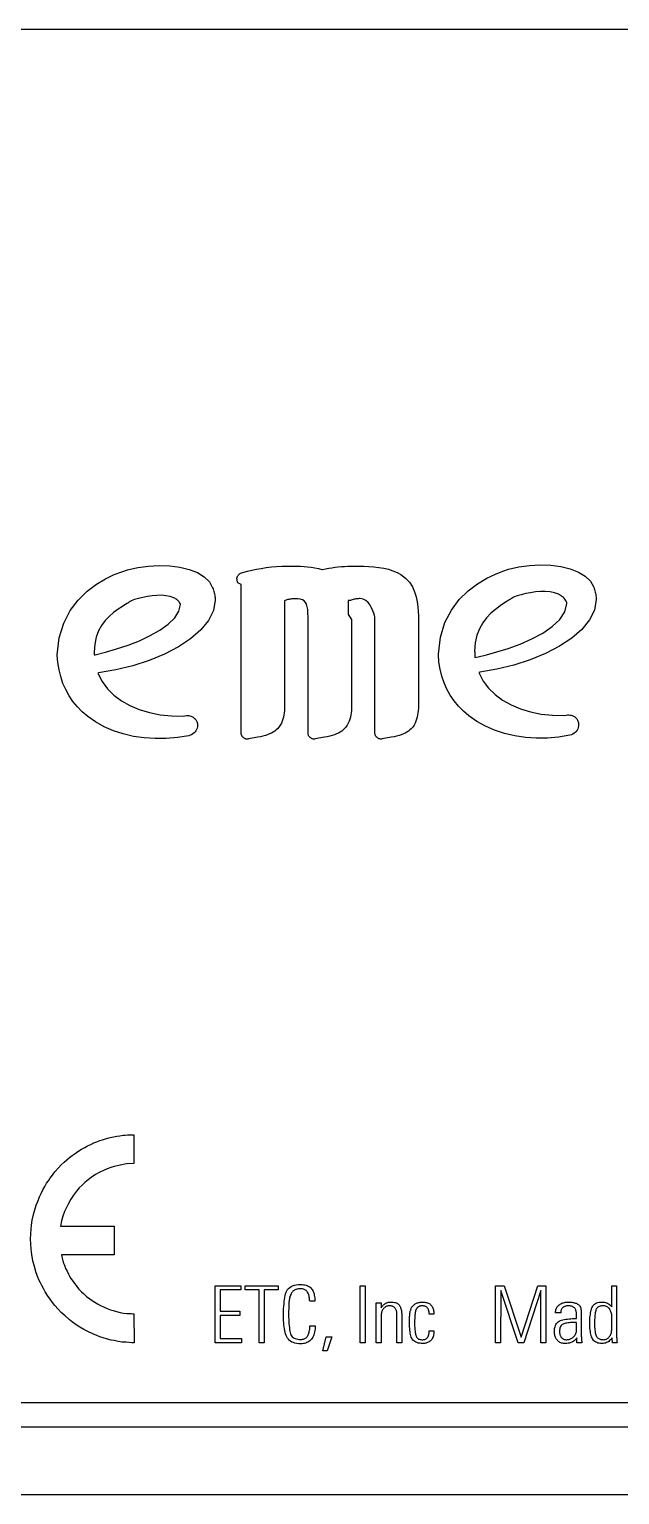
# Model space of a CAD drawing. Header units: inches. Extents: x 0.6 to 61.5, y 0.9 to 41.7.
# Drawn here: x 4.534 to 5.364, y 35.077 to 37.138 of the extents above; entities that cross this region are included whole.
import ezdxf

# ---------------------------------------------------------------- set-up
doc = ezdxf.new("R2010")
doc.units = ezdxf.units.IN
doc.header["$MEASUREMENT"] = 0
doc.layers.add('ARTWORK', color=2, linetype='Continuous')
doc.layers.add('OBJECT', color=7, linetype='Continuous')

msp = doc.modelspace()

# ---------------------------------------------------------------- linework, layer by layer
at = {"layer": 'ARTWORK'}
for points in [[(3.0834, 37.1385), (7.2134, 37.1385), (7.2134, 35.2065), (3.0834, 35.2065), (3.0834, 37.1385)], [(4.6311, 36.2332), (4.6298, 36.2331), (4.6303, 36.2318), (4.6303, 36.2318), (4.636, 36.221), (4.6435, 36.2111), (4.6526, 36.2021), (4.6632, 36.1942), (4.6751, 36.1875), (4.6882, 36.1819), (4.7024, 36.1775), (4.7176, 36.1745), (4.7336, 36.1728), (4.7504, 36.1725), (4.7504, 36.1725), (4.7525, 36.173), (4.7545, 36.1732), (4.7563, 36.1733), (4.7579, 36.1732), (4.7595, 36.1729), (4.7608, 36.1725), (4.762, 36.1721), (4.763, 36.1716), (4.7639, 36.1711), (4.7646, 36.1706), (4.7646, 36.1706), (4.7656, 36.1698), (4.7666, 36.1689), (4.7674, 36.1679), (4.7681, 36.1669), (4.7687, 36.1658), (4.7692, 36.1647), (4.7696, 36.1635), (4.7699, 36.1622), (4.7701, 36.1609), (4.7701, 36.1596), (4.7701, 36.1596), (4.77, 36.1576), (4.7695, 36.1555), (4.7688, 36.1536), (4.7679, 36.1519), (4.7667, 36.1502), (4.7653, 36.1488), (4.7636, 36.1475), (4.7618, 36.1464), (4.7599, 36.1455), (4.7578, 36.1449), (4.7578, 36.1449), (4.742, 36.1423), (4.7262, 36.1409), (4.7106, 36.1408), (4.6952, 36.1418), (4.6803, 36.144), (4.6658, 36.1474), (4.652, 36.152), (4.639, 36.1576), (4.6269, 36.1643), (4.6158, 36.172), (4.6158, 36.172), (4.6081, 36.1786), (4.6012, 36.1857), (4.595, 36.1932), (4.5895, 36.2012), (4.5848, 36.2097), (4.5809, 36.2186), (4.5777, 36.228), (4.5754, 36.2377), (4.5738, 36.2478), (4.573, 36.2583), (4.573, 36.2588), (4.573, 36.2588), (4.5758, 36.2827), (4.5821, 36.3033), (4.5912, 36.3209), (4.6023, 36.3357), (4.6148, 36.348), (4.628, 36.3579), (4.6409, 36.3656), (4.653, 36.3715), (4.6635, 36.3756), (4.6717, 36.3782), (4.6717, 36.3782), (4.686, 36.3815), (4.701, 36.3836), (4.7161, 36.3844), (4.731, 36.3838), (4.7452, 36.3819), (4.7583, 36.3788), (4.7699, 36.3743), (4.7795, 36.3685), (4.7868, 36.3614), (4.7912, 36.353), (4.7912, 36.353), (4.7919, 36.3513), (4.7925, 36.3496), (4.7931, 36.3478), (4.7936, 36.3461), (4.794, 36.3444), (4.7943, 36.3426), (4.7945, 36.3409), (4.7947, 36.3391), (4.7948, 36.3373), (4.7949, 36.3356), (4.7949, 36.3356), (4.7925, 36.3209), (4.7856, 36.3069), (4.7747, 36.2937), (4.7604, 36.2813), (4.7432, 36.27), (4.7235, 36.2598), (4.702, 36.2509), (4.679, 36.2434), (4.6552, 36.2375), (4.6311, 36.2332)], [(5.0806, 36.184), (5.0806, 36.1834), (5.0806, 36.1834), (5.0804, 36.1804), (5.08, 36.1773), (5.0796, 36.1742), (5.079, 36.1712), (5.0782, 36.1682), (5.0772, 36.1653), (5.076, 36.1625), (5.0745, 36.1597), (5.0727, 36.1571), (5.0705, 36.1546), (5.0705, 36.1546), (5.0688, 36.153), (5.0668, 36.1514), (5.0646, 36.15), (5.0622, 36.1487), (5.0595, 36.1474), (5.0566, 36.1463), (5.0534, 36.1452), (5.05, 36.1443), (5.0464, 36.1434), (5.0425, 36.1427), (5.0296, 36.1404), (5.0296, 36.1404), (5.0288, 36.1403), (5.0281, 36.1402), (5.0273, 36.1403), (5.0266, 36.1404), (5.0259, 36.1405), (5.0252, 36.1407), (5.0245, 36.141), (5.0238, 36.1414), (5.0232, 36.1418), (5.0226, 36.1422), (5.0226, 36.1422), (5.022, 36.1427), (5.0215, 36.1433), (5.0211, 36.1439), (5.0207, 36.1445), (5.0203, 36.1452), (5.02, 36.1458), (5.0198, 36.1465), (5.0197, 36.1473), (5.0196, 36.148), (5.0195, 36.1488), (5.0195, 36.3114), (5.0195, 36.3114), (5.0193, 36.3122), (5.0188, 36.3142), (5.0179, 36.3171), (5.0166, 36.3207), (5.0148, 36.3246), (5.0126, 36.3285), (5.0099, 36.3321), (5.0067, 36.335), (5.003, 36.337), (4.9987, 36.3377), (4.9987, 36.3377), (4.9973, 36.3377), (4.9959, 36.3376), (4.9945, 36.3375), (4.9931, 36.3373), (4.9917, 36.3371), (4.9903, 36.3368), (4.989, 36.3365), (4.9876, 36.3361), (4.9863, 36.3357), (4.985, 36.3352), (4.9819, 36.335), (4.9819, 36.3153), (4.9866, 36.3084), (4.9866, 36.184), (4.9866, 36.1834), (4.9866, 36.1834), (4.9864, 36.1804), (4.986, 36.1773), (4.9856, 36.1742), (4.985, 36.1712), (4.9842, 36.1682), (4.9832, 36.1653), (4.982, 36.1625), (4.9805, 36.1597), (4.9787, 36.1571), (4.9765, 36.1546), (4.9765, 36.1546), (4.9748, 36.153), (4.9728, 36.1514), (4.9706, 36.15), (4.9682, 36.1487), (4.9655, 36.1474), (4.9626, 36.1463), (4.9595, 36.1453), (4.9561, 36.1443), (4.9526, 36.1435), (4.9487, 36.1427), (4.9356, 36.1404), (4.9356, 36.1404), (4.9348, 36.1403), (4.9341, 36.1402), (4.9333, 36.1403), (4.9326, 36.1403), (4.9319, 36.1405), (4.9312, 36.1407), (4.9305, 36.141), (4.9298, 36.1414), (4.9292, 36.1418), (4.9286, 36.1422), (4.9286, 36.1422), (4.928, 36.1427), (4.9275, 36.1433), (4.9271, 36.1439), (4.9267, 36.1445), (4.9263, 36.1451), (4.926, 36.1458), (4.9258, 36.1465), (4.9257, 36.1473), (4.9256, 36.148), (4.9255, 36.1488), (4.9255, 36.3115), (4.9255, 36.3115), (4.9254, 36.3174), (4.925, 36.3223), (4.9243, 36.3264), (4.9233, 36.3298), (4.9218, 36.3324), (4.9199, 36.3345), (4.9175, 36.3359), (4.9146, 36.3369), (4.911, 36.3374), (4.9069, 36.3376), (4.9069, 36.3376), (4.9055, 36.3376), (4.904, 36.3375), (4.9027, 36.3374), (4.9013, 36.3372), (4.8999, 36.337), (4.8985, 36.3367), (4.8972, 36.3364), (4.8959, 36.336), (4.8946, 36.3356), (4.8933, 36.3351), (4.8926, 36.3348), (4.8926, 36.1841), (4.8926, 36.1835), (4.8926, 36.1835), (4.8924, 36.1804), (4.892, 36.1773), (4.8916, 36.1743), (4.891, 36.1712), (4.8902, 36.1682), (4.8892, 36.1653), (4.888, 36.1625), (4.8865, 36.1597), (4.8846, 36.1571), (4.8825, 36.1546), (4.8825, 36.1546), (4.8808, 36.153), (4.8788, 36.1514), (4.8766, 36.15), (4.8742, 36.1487), (4.8715, 36.1474), (4.8686, 36.1463), (4.8655, 36.1452), (4.8621, 36.1443), (4.8585, 36.1434), (4.8547, 36.1427), (4.8416, 36.1404), (4.8416, 36.1404), (4.8408, 36.1402), (4.8401, 36.1402), (4.8393, 36.1402), (4.8386, 36.1403), (4.8379, 36.1405), (4.8372, 36.1407), (4.8365, 36.141), (4.8358, 36.1413), (4.8352, 36.1417), (4.8346, 36.1422), (4.8346, 36.1422), (4.834, 36.1427), (4.8335, 36.1433), (4.8331, 36.1439), (4.8327, 36.1445), (4.8323, 36.1451), (4.832, 36.1458), (4.8318, 36.1465), (4.8316, 36.1473), (4.8316, 36.148), (4.8315, 36.1488), (4.8315, 36.3549), (4.8314, 36.3577), (4.8307, 36.3579), (4.8307, 36.3579), (4.8295, 36.3584), (4.8285, 36.3589), (4.8276, 36.3595), (4.827, 36.3601), (4.8265, 36.3609), (4.8262, 36.3617), (4.826, 36.3627), (4.8258, 36.3637), (4.8257, 36.3648), (4.8256, 36.366), (4.8256, 36.366), (4.8255, 36.366), (4.8255, 36.366), (4.8255, 36.366), (4.8255, 36.366), (4.8255, 36.366), (4.8255, 36.3661), (4.8255, 36.3661), (4.8255, 36.3661), (4.8255, 36.3661), (4.8255, 36.3661), (4.8255, 36.3661), (4.8255, 36.3663), (4.8256, 36.3664), (4.8256, 36.3666), (4.8256, 36.3667), (4.8256, 36.3669), (4.8256, 36.367), (4.8257, 36.3672), (4.8257, 36.3673), (4.8257, 36.3674), (4.8257, 36.3675), (4.8257, 36.3675), (4.826, 36.3683), (4.8263, 36.369), (4.8268, 36.3698), (4.8273, 36.3705), (4.8279, 36.3712), (4.8284, 36.3718), (4.829, 36.3724), (4.8296, 36.3728), (4.8301, 36.3732), (4.8305, 36.3734), (4.8305, 36.3734), (4.8352, 36.3749), (4.8405, 36.3763), (4.8464, 36.3777), (4.8528, 36.379), (4.8595, 36.3803), (4.8666, 36.3813), (4.8739, 36.3823), (4.8813, 36.383), (4.8888, 36.3834), (4.8962, 36.3836), (4.8962, 36.3836), (4.9008, 36.3836), (4.9054, 36.3836), (4.9101, 36.3835), (4.915, 36.3833), (4.9199, 36.383), (4.9248, 36.3826), (4.9298, 36.382), (4.9349, 36.3812), (4.94, 36.3801), (4.9451, 36.3788), (4.9454, 36.3788), (4.9456, 36.3788), (4.9456, 36.3788), (4.9501, 36.3797), (4.9545, 36.3805), (4.959, 36.3812), (4.9634, 36.3818), (4.9679, 36.3824), (4.9724, 36.3828), (4.9768, 36.3831), (4.9813, 36.3834), (4.9858, 36.3835), (4.9904, 36.3836), (4.9904, 36.3836), (4.997, 36.3836), (5.0039, 36.3834), (5.0109, 36.383), (5.018, 36.3825), (5.025, 36.3816), (5.0319, 36.3805), (5.0385, 36.379), (5.0448, 36.377), (5.0507, 36.3747), (5.0561, 36.3718), (5.0561, 36.3718), (5.0627, 36.3667), (5.0681, 36.3609), (5.0722, 36.3543), (5.0753, 36.3474), (5.0776, 36.3402), (5.0791, 36.333), (5.08, 36.326), (5.0804, 36.3194), (5.0806, 36.3134), (5.0806, 36.3082), (5.0806, 36.184)], [(5.1669, 36.2341), (5.1656, 36.2339), (5.1661, 36.2327), (5.1661, 36.2327), (5.1718, 36.2218), (5.1793, 36.2119), (5.1884, 36.2029), (5.199, 36.195), (5.2109, 36.1883), (5.224, 36.1827), (5.2382, 36.1783), (5.2534, 36.1753), (5.2694, 36.1736), (5.2862, 36.1734), (5.2862, 36.1734), (5.2883, 36.1738), (5.2903, 36.1741), (5.2921, 36.1741), (5.2938, 36.174), (5.2953, 36.1737), (5.2966, 36.1733), (5.2978, 36.1729), (5.2988, 36.1724), (5.2997, 36.1719), (5.3004, 36.1714), (5.3004, 36.1714), (5.3015, 36.1706), (5.3024, 36.1697), (5.3032, 36.1687), (5.3039, 36.1677), (5.3045, 36.1666), (5.305, 36.1655), (5.3054, 36.1643), (5.3057, 36.163), (5.3059, 36.1618), (5.3059, 36.1604), (5.3059, 36.1604), (5.3058, 36.1584), (5.3054, 36.1564), (5.3046, 36.1545), (5.3037, 36.1527), (5.3025, 36.151), (5.3011, 36.1496), (5.2995, 36.1483), (5.2977, 36.1472), (5.2957, 36.1463), (5.2936, 36.1457), (5.2936, 36.1457), (5.2778, 36.1431), (5.262, 36.1417), (5.2464, 36.1416), (5.231, 36.1426), (5.2161, 36.1449), (5.2016, 36.1482), (5.1878, 36.1528), (5.1748, 36.1584), (5.1627, 36.1651), (5.1516, 36.1728), (5.1516, 36.1728), (5.1439, 36.1794), (5.137, 36.1865), (5.1308, 36.194), (5.1253, 36.2021), (5.1206, 36.2105), (5.1167, 36.2194), (5.1136, 36.2288), (5.1112, 36.2385), (5.1096, 36.2486), (5.1088, 36.2591), (5.1088, 36.2596), (5.1088, 36.2596), (5.1116, 36.2835), (5.1179, 36.3041), (5.127, 36.3217), (5.1381, 36.3366), (5.1507, 36.3488), (5.1638, 36.3587), (5.1767, 36.3665), (5.1889, 36.3723), (5.1994, 36.3764), (5.2075, 36.379), (5.2075, 36.379), (5.2218, 36.3824), (5.2368, 36.3844), (5.2519, 36.3852), (5.2668, 36.3846), (5.281, 36.3828), (5.2941, 36.3796), (5.3057, 36.3751), (5.3153, 36.3693), (5.3226, 36.3622), (5.3271, 36.3538), (5.3271, 36.3538), (5.3277, 36.3521), (5.3284, 36.3504), (5.3289, 36.3487), (5.3294, 36.3469), (5.3298, 36.3452), (5.3301, 36.3434), (5.3303, 36.3417), (5.3305, 36.3399), (5.3306, 36.3382), (5.3307, 36.3364), (5.3307, 36.3364), (5.3283, 36.3217), (5.3214, 36.3077), (5.3105, 36.2945), (5.2962, 36.2821), (5.279, 36.2708), (5.2593, 36.2606), (5.2378, 36.2517), (5.2148, 36.2442), (5.191, 36.2383), (5.1669, 36.2341)], [(4.7368, 36.3389), (4.7368, 36.3389), (4.7315, 36.3408), (4.7257, 36.3419), (4.7194, 36.3424), (4.7129, 36.3423), (4.7062, 36.3417), (4.6997, 36.3408), (4.6933, 36.3395), (4.6872, 36.338), (4.6817, 36.3363), (4.6768, 36.3346), (4.6768, 36.3346), (4.6762, 36.3342), (4.6756, 36.3338), (4.675, 36.3335), (4.6745, 36.3331), (4.6738, 36.3327), (4.6732, 36.3323), (4.6726, 36.3319), (4.672, 36.3315), (4.6714, 36.3311), (4.6707, 36.3307), (4.6707, 36.3307), (4.6647, 36.3269), (4.6585, 36.3227), (4.6522, 36.3181), (4.6461, 36.3128), (4.6404, 36.3068), (4.6353, 36.3001), (4.631, 36.2924), (4.6276, 36.2836), (4.6255, 36.2738), (4.6247, 36.2627), (4.6247, 36.2627), (4.6247, 36.2624), (4.6247, 36.2621), (4.6247, 36.2618), (4.6247, 36.2616), (4.6247, 36.2613), (4.6247, 36.261), (4.6247, 36.2607), (4.6247, 36.2604), (4.6247, 36.2601), (4.6248, 36.2599), (4.6248, 36.2586), (4.626, 36.2589), (4.626, 36.2589), (4.6406, 36.2624), (4.6563, 36.2669), (4.6724, 36.2723), (4.6883, 36.2786), (4.7035, 36.2857), (4.7172, 36.2934), (4.7289, 36.3018), (4.7381, 36.3107), (4.744, 36.32), (4.7461, 36.3297), (4.7461, 36.3297), (4.7456, 36.331), (4.7449, 36.3321), (4.7442, 36.3332), (4.7434, 36.3342), (4.7425, 36.3351), (4.7415, 36.336), (4.7405, 36.3368), (4.7393, 36.3376), (4.7381, 36.3383), (4.7368, 36.3389), (4.7368, 36.3389)], [(5.1647, 36.256), (5.1647, 36.256), (5.1766, 36.2587), (5.191, 36.2627), (5.2069, 36.2678), (5.2235, 36.2739), (5.24, 36.2811), (5.2554, 36.2893), (5.2689, 36.2984), (5.2796, 36.3085), (5.2867, 36.3193), (5.2893, 36.331), (5.2893, 36.3321), (5.2889, 36.333), (5.2889, 36.333), (5.2882, 36.3344), (5.2875, 36.3357), (5.2866, 36.337), (5.2856, 36.3382), (5.2845, 36.3393), (5.2833, 36.3404), (5.282, 36.3414), (5.2807, 36.3423), (5.2792, 36.3431), (5.2776, 36.3439), (5.2776, 36.3439), (5.272, 36.3459), (5.2657, 36.3471), (5.2591, 36.3477), (5.2522, 36.3476), (5.2453, 36.3471), (5.2383, 36.3461), (5.2316, 36.3448), (5.2253, 36.3432), (5.2195, 36.3415), (5.2144, 36.3396), (5.2139, 36.3394), (5.2136, 36.3393), (5.2136, 36.3393), (5.2131, 36.3389), (5.2125, 36.3385), (5.212, 36.3382), (5.2114, 36.3378), (5.2108, 36.3374), (5.2102, 36.337), (5.2096, 36.3367), (5.209, 36.3363), (5.2084, 36.3359), (5.2077, 36.3355), (5.2077, 36.3355), (5.2017, 36.3317), (5.1954, 36.3274), (5.1889, 36.3226), (5.1826, 36.3171), (5.1766, 36.3108), (5.1711, 36.3036), (5.1665, 36.2954), (5.1629, 36.2862), (5.1606, 36.2757), (5.1597, 36.264), (5.1597, 36.264), (5.1597, 36.2635), (5.1597, 36.2631), (5.1598, 36.2627), (5.1598, 36.2623), (5.1598, 36.2619), (5.1598, 36.2614), (5.1598, 36.261), (5.1598, 36.2606), (5.1598, 36.2602), (5.1598, 36.2597), (5.1601, 36.255), (5.1647, 36.256)], [(4.6807, 35.5835), (4.6807, 35.5431), (4.6702, 35.5426), (4.6613, 35.5411), (4.6529, 35.5391), (4.6482, 35.5375), (4.6431, 35.5358), (4.6381, 35.5336), (4.6318, 35.5305), (4.6266, 35.5276), (4.6208, 35.5236), (4.6162, 35.5202), (4.6118, 35.5166), (4.6078, 35.5128), (4.6039, 35.5089), (4.5999, 35.5042), (4.5957, 35.4987), (4.5921, 35.4932), (4.5885, 35.487), (4.5854, 35.4804), (4.5832, 35.4756), (4.5809, 35.469), (4.5791, 35.4626), (4.5775, 35.4549), (4.6528, 35.4549), (4.6528, 35.4147), (4.5787, 35.4147), (4.5797, 35.4102), (4.5808, 35.4065), (4.5817, 35.4033), (4.5829, 35.4001), (4.5847, 35.3958), (4.5867, 35.3918), (4.5887, 35.3878), (4.5902, 35.3848), (4.5922, 35.3814), (4.5951, 35.3773), (4.5971, 35.3743), (4.5994, 35.3716), (4.6015, 35.369), (4.6034, 35.3667), (4.6072, 35.3627), (4.6099, 35.3602), (4.6141, 35.3564), (4.6185, 35.353), (4.6219, 35.3506), (4.6255, 35.3482), (4.6293, 35.3459), (4.6339, 35.3435), (4.6381, 35.3415), (4.6429, 35.3393), (4.6479, 35.3376), (4.6513, 35.3365), (4.6562, 35.3349), (4.6615, 35.3338), (4.666, 35.3329), (4.6705, 35.3323), (4.6742, 35.3321), (4.6769, 35.3321), (4.679, 35.3319), (4.6807, 35.3319), (4.6808, 35.2912), (4.6777, 35.2912), (4.6738, 35.2914), (4.6697, 35.2918), (4.6642, 35.2922), (4.6584, 35.2931), (4.6531, 35.2941), (4.6486, 35.2949), (4.6434, 35.2964), (4.6376, 35.2981), (4.6327, 35.2997), (4.6284, 35.3012), (4.6228, 35.3036), (4.6161, 35.3068), (4.6104, 35.3099), (4.6048, 35.3131), (4.5995, 35.3165), (4.5945, 35.3202), (4.5897, 35.3238), (4.5838, 35.329), (4.5785, 35.3338), (4.5741, 35.3385), (4.5695, 35.3437), (4.5661, 35.348), (4.5628, 35.3525), (4.5592, 35.3577), (4.5561, 35.3628), (4.5535, 35.3674), (4.5511, 35.3716), (4.5492, 35.3755), (4.5472, 35.3796), (4.5458, 35.3833), (4.5434, 35.3896), (4.5407, 35.3983), (4.5388, 35.4066), (4.537, 35.4153), (4.5362, 35.4227), (4.5356, 35.4303), (4.5355, 35.437), (4.5356, 35.4442), (4.536, 35.451), (4.5368, 35.4564), (4.5378, 35.4635), (4.5395, 35.4715), (4.5412, 35.4782), (4.5434, 35.4847), (4.5454, 35.49), (4.5479, 35.4963), (4.5502, 35.5012), (4.5527, 35.5063), (4.5554, 35.511), (4.558, 35.5154), (4.5605, 35.519), (4.5626, 35.5223), (4.5646, 35.5251), (4.5672, 35.5284), (4.5697, 35.5316), (4.5747, 35.5373), (4.5786, 35.5413), (4.5824, 35.545), (4.5864, 35.5485), (4.5902, 35.5517), (4.5937, 35.5544), (4.598, 35.5575), (4.6016, 35.56), (4.6069, 35.5632), (4.6117, 35.566), (4.6156, 35.568), (4.62, 35.5702), (4.6243, 35.5722), (4.6286, 35.5739), (4.6328, 35.5756), (4.6363, 35.5767), (4.6393, 35.5777), (4.6435, 35.579), (4.6475, 35.5799), (4.6521, 35.5807), (4.6565, 35.5816), (4.6611, 35.5824), (4.6655, 35.583), (4.6684, 35.5833), (4.6715, 35.5836), (4.6747, 35.5837), (4.6778, 35.5837), (4.6807, 35.5835), (4.6807, 35.5835)], [(4.831, 35.3714), (4.831, 35.3654), (4.8018, 35.3654), (4.8018, 35.3354), (4.8297, 35.3354), (4.8297, 35.3294), (4.8018, 35.3294), (4.8018, 35.2972), (4.8318, 35.2972), (4.8318, 35.2912), (4.7947, 35.2912), (4.7947, 35.3714), (4.831, 35.3714), (4.831, 35.3714)], [(4.8567, 35.3654), (4.8372, 35.3654), (4.8372, 35.3714), (4.8834, 35.3714), (4.8834, 35.3654), (4.8638, 35.3654), (4.8638, 35.2912), (4.8567, 35.2912), (4.8567, 35.3654), (4.8567, 35.3654)], [(4.8911, 35.3314), (4.8911, 35.3314), (4.8911, 35.3352), (4.8912, 35.3389), (4.8914, 35.3425), (4.8917, 35.3458), (4.892, 35.349), (4.8924, 35.352), (4.8928, 35.3548), (4.8934, 35.3574), (4.894, 35.3598), (4.8947, 35.3621), (4.8947, 35.3621), (4.8955, 35.3642), (4.8966, 35.366), (4.898, 35.3676), (4.8997, 35.369), (4.9016, 35.3702), (4.9038, 35.3712), (4.9063, 35.372), (4.909, 35.3725), (4.912, 35.3729), (4.9153, 35.373), (4.9153, 35.373), (4.9173, 35.3729), (4.9192, 35.3727), (4.921, 35.3724), (4.9227, 35.372), (4.9242, 35.3715), (4.9257, 35.3709), (4.927, 35.3701), (4.9283, 35.3693), (4.9294, 35.3683), (4.9304, 35.3672), (4.9304, 35.3672), (4.9313, 35.366), (4.9321, 35.3646), (4.9328, 35.3632), (4.9334, 35.3616), (4.9339, 35.3599), (4.9343, 35.3581), (4.9347, 35.3562), (4.9349, 35.3542), (4.9351, 35.352), (4.9351, 35.3497), (4.9278, 35.3497), (4.9278, 35.3497), (4.9277, 35.3512), (4.9277, 35.3527), (4.9275, 35.354), (4.9273, 35.3554), (4.9271, 35.3566), (4.9267, 35.3578), (4.9264, 35.359), (4.9259, 35.3601), (4.9255, 35.3611), (4.9249, 35.3621), (4.9249, 35.3621), (4.9243, 35.363), (4.9236, 35.3639), (4.9229, 35.3646), (4.922, 35.3652), (4.9211, 35.3658), (4.9201, 35.3662), (4.919, 35.3665), (4.9179, 35.3668), (4.9166, 35.3669), (4.9153, 35.367), (4.9153, 35.367), (4.9137, 35.3669), (4.9122, 35.3668), (4.9108, 35.3666), (4.9095, 35.3663), (4.9082, 35.3659), (4.9071, 35.3654), (4.9061, 35.3648), (4.9051, 35.3642), (4.9043, 35.3635), (4.9035, 35.3626), (4.9035, 35.3626), (4.9028, 35.3617), (4.9022, 35.3608), (4.9016, 35.3598), (4.901, 35.3587), (4.9006, 35.3576), (4.9001, 35.3564), (4.8998, 35.3552), (4.8995, 35.3539), (4.8992, 35.3526), (4.899, 35.3512), (4.899, 35.3512), (4.8989, 35.3497), (4.8987, 35.3481), (4.8986, 35.3464), (4.8985, 35.3446), (4.8984, 35.3426), (4.8983, 35.3406), (4.8983, 35.3384), (4.8982, 35.3362), (4.8982, 35.3338), (4.8982, 35.3314), (4.8982, 35.3314), (4.8982, 35.3276), (4.8983, 35.324), (4.8984, 35.3207), (4.8986, 35.3176), (4.8989, 35.3148), (4.8992, 35.3121), (4.8995, 35.3097), (4.8999, 35.3075), (4.9004, 35.3056), (4.9009, 35.3038), (4.9009, 35.3038), (4.9015, 35.3023), (4.9023, 35.3009), (4.9033, 35.2997), (4.9045, 35.2987), (4.9058, 35.2978), (4.9074, 35.297), (4.9091, 35.2965), (4.911, 35.2961), (4.913, 35.2958), (4.9153, 35.2957), (4.9153, 35.2957), (4.9166, 35.2958), (4.9178, 35.296), (4.9189, 35.2962), (4.92, 35.2966), (4.921, 35.2971), (4.9219, 35.2977), (4.9228, 35.2983), (4.9236, 35.2991), (4.9243, 35.3001), (4.925, 35.3011), (4.925, 35.3011), (4.9256, 35.3022), (4.9261, 35.3033), (4.9266, 35.3046), (4.927, 35.3059), (4.9273, 35.3072), (4.9276, 35.3087), (4.9278, 35.3102), (4.928, 35.3117), (4.9281, 35.3134), (4.9281, 35.3151), (4.9357, 35.3151), (4.9357, 35.3151), (4.9356, 35.3127), (4.9354, 35.3104), (4.9352, 35.3083), (4.9348, 35.3062), (4.9343, 35.3043), (4.9337, 35.3025), (4.933, 35.3008), (4.9322, 35.2992), (4.9313, 35.2977), (4.9303, 35.2963), (4.9303, 35.2963), (4.9292, 35.2951), (4.928, 35.294), (4.9267, 35.293), (4.9254, 35.2921), (4.9239, 35.2914), (4.9224, 35.2908), (4.9207, 35.2903), (4.919, 35.29), (4.9172, 35.2898), (4.9153, 35.2897), (4.9153, 35.2897), (4.9124, 35.2898), (4.9097, 35.2901), (4.9071, 35.2906), (4.9049, 35.2913), (4.9028, 35.2922), (4.9009, 35.2933), (4.8993, 35.2945), (4.8978, 35.296), (4.8966, 35.2977), (4.8956, 35.2995), (4.8956, 35.2995), (4.8947, 35.3015), (4.894, 35.3037), (4.8933, 35.3059), (4.8927, 35.3083), (4.8922, 35.3108), (4.8918, 35.3134), (4.8915, 35.3162), (4.8913, 35.319), (4.8911, 35.322), (4.8911, 35.3251), (4.8911, 35.3314), (4.8911, 35.3314)], [(5.0058, 35.2912), (4.9987, 35.2912), (4.9987, 35.3714), (5.0058, 35.3714), (5.0058, 35.2912), (5.0058, 35.2912)], [(5.1892, 35.2912), (5.1892, 35.3714), (5.2013, 35.3714), (5.2249, 35.2988), (5.2486, 35.3714), (5.2599, 35.3714), (5.2599, 35.2912), (5.2528, 35.2912), (5.2528, 35.3645), (5.229, 35.2912), (5.2208, 35.2912), (5.1965, 35.3645), (5.1963, 35.2912), (5.1892, 35.2912), (5.1892, 35.2912)], [(5.3532, 35.2983), (5.3532, 35.2983), (5.352, 35.2967), (5.3508, 35.2953), (5.3495, 35.2941), (5.3482, 35.293), (5.3468, 35.2921), (5.3453, 35.2914), (5.3438, 35.2908), (5.3422, 35.2904), (5.3405, 35.2901), (5.3387, 35.2901), (5.3387, 35.2901), (5.3367, 35.2901), (5.3347, 35.2904), (5.3329, 35.2908), (5.3313, 35.2913), (5.3299, 35.292), (5.3285, 35.2929), (5.3274, 35.2939), (5.3264, 35.2951), (5.3255, 35.2965), (5.3248, 35.298), (5.3248, 35.298), (5.3242, 35.2996), (5.3236, 35.3013), (5.3232, 35.3032), (5.3228, 35.3052), (5.3224, 35.3072), (5.3221, 35.3094), (5.3219, 35.3117), (5.3217, 35.3141), (5.3217, 35.3167), (5.3216, 35.3193), (5.3216, 35.3193), (5.3217, 35.3218), (5.3217, 35.3242), (5.3219, 35.3266), (5.3221, 35.3288), (5.3224, 35.3309), (5.3227, 35.333), (5.3231, 35.3349), (5.3235, 35.3368), (5.324, 35.3386), (5.3246, 35.3402), (5.3246, 35.3402), (5.3252, 35.3418), (5.3261, 35.3432), (5.3271, 35.3444), (5.3283, 35.3455), (5.3297, 35.3464), (5.3312, 35.3471), (5.3329, 35.3477), (5.3347, 35.3481), (5.3368, 35.3483), (5.339, 35.3484), (5.339, 35.3484), (5.3406, 35.3483), (5.3422, 35.3481), (5.3437, 35.3478), (5.3451, 35.3473), (5.3465, 35.3467), (5.3479, 35.346), (5.3491, 35.3451), (5.3504, 35.3441), (5.3515, 35.343), (5.3526, 35.3417), (5.3528, 35.3714), (5.3593, 35.3714), (5.3593, 35.3021), (5.3593, 35.3021), (5.3593, 35.3014), (5.3593, 35.3007), (5.3593, 35.3), (5.3593, 35.2993), (5.3593, 35.2986), (5.3594, 35.2979), (5.3594, 35.2973), (5.3594, 35.2966), (5.3595, 35.296), (5.3595, 35.2954), (5.3595, 35.2954), (5.3596, 35.2948), (5.3596, 35.2943), (5.3596, 35.2938), (5.3597, 35.2933), (5.3597, 35.2928), (5.3598, 35.2924), (5.3598, 35.292), (5.3599, 35.2916), (5.3599, 35.2913), (5.3599, 35.291), (5.3535, 35.291), (5.3532, 35.2983)], [(5.0281, 35.2912), (5.0214, 35.2912), (5.0214, 35.3473), (5.0281, 35.3473), (5.0281, 35.3404), (5.0281, 35.3404), (5.0287, 35.3412), (5.0293, 35.3419), (5.0299, 35.3426), (5.0305, 35.3432), (5.0311, 35.3438), (5.0317, 35.3444), (5.0323, 35.3449), (5.033, 35.3455), (5.0336, 35.3459), (5.0343, 35.3464), (5.0343, 35.3464), (5.0349, 35.3467), (5.0356, 35.3471), (5.0363, 35.3474), (5.0371, 35.3477), (5.0378, 35.3479), (5.0386, 35.3481), (5.0394, 35.3482), (5.0402, 35.3483), (5.041, 35.3484), (5.0419, 35.3484), (5.0419, 35.3484), (5.0437, 35.3484), (5.0453, 35.3482), (5.0469, 35.3479), (5.0483, 35.3476), (5.0496, 35.3471), (5.0508, 35.3466), (5.0518, 35.3459), (5.0527, 35.3452), (5.0535, 35.3443), (5.0542, 35.3433), (5.0542, 35.3433), (5.0548, 35.3423), (5.0553, 35.3412), (5.0557, 35.3401), (5.0561, 35.3389), (5.0565, 35.3377), (5.0567, 35.3364), (5.0569, 35.3351), (5.0571, 35.3337), (5.0572, 35.3322), (5.0572, 35.3307), (5.0572, 35.2912), (5.0505, 35.2912), (5.0505, 35.3304), (5.0505, 35.3304), (5.0505, 35.3315), (5.0504, 35.3325), (5.0503, 35.3336), (5.0501, 35.3345), (5.0499, 35.3355), (5.0497, 35.3364), (5.0493, 35.3372), (5.049, 35.338), (5.0486, 35.3388), (5.0481, 35.3395), (5.0481, 35.3395), (5.0476, 35.3402), (5.047, 35.3408), (5.0464, 35.3413), (5.0457, 35.3418), (5.0449, 35.3422), (5.0441, 35.3425), (5.0432, 35.3427), (5.0423, 35.3429), (5.0413, 35.343), (5.0402, 35.3431), (5.0402, 35.3431), (5.0392, 35.343), (5.0382, 35.3429), (5.0372, 35.3427), (5.0363, 35.3424), (5.0354, 35.3421), (5.0346, 35.3417), (5.0338, 35.3411), (5.033, 35.3405), (5.0322, 35.3399), (5.0315, 35.3391), (5.0315, 35.3391), (5.0309, 35.3383), (5.0303, 35.3374), (5.0298, 35.3363), (5.0293, 35.3352), (5.029, 35.334), (5.0286, 35.3327), (5.0284, 35.3312), (5.0282, 35.3297), (5.0281, 35.3281), (5.0281, 35.3264), (5.0281, 35.2912), (5.0281, 35.2912)], [(5.0958, 35.3312), (5.0958, 35.3312), (5.0958, 35.3323), (5.0957, 35.3334), (5.0956, 35.3344), (5.0955, 35.3354), (5.0953, 35.3363), (5.095, 35.3371), (5.0947, 35.3379), (5.0944, 35.3387), (5.094, 35.3394), (5.0936, 35.34), (5.0936, 35.34), (5.0931, 35.3406), (5.0926, 35.3411), (5.092, 35.3416), (5.0913, 35.342), (5.0906, 35.3423), (5.0898, 35.3426), (5.0889, 35.3428), (5.088, 35.3429), (5.0869, 35.343), (5.0859, 35.3431), (5.0859, 35.3431), (5.0852, 35.3431), (5.0846, 35.343), (5.084, 35.3429), (5.0835, 35.3428), (5.0829, 35.3426), (5.0824, 35.3424), (5.0818, 35.3422), (5.0813, 35.342), (5.0808, 35.3417), (5.0803, 35.3413), (5.0803, 35.3413), (5.0799, 35.341), (5.0794, 35.3406), (5.079, 35.3402), (5.0786, 35.3399), (5.0783, 35.3394), (5.078, 35.339), (5.0777, 35.3386), (5.0774, 35.3381), (5.0772, 35.3377), (5.077, 35.3372), (5.077, 35.3372), (5.0768, 35.3367), (5.0767, 35.3361), (5.0765, 35.3355), (5.0764, 35.3348), (5.0762, 35.3341), (5.0761, 35.3333), (5.076, 35.3325), (5.0759, 35.3316), (5.0758, 35.3306), (5.0757, 35.3296), (5.0757, 35.3296), (5.0756, 35.3286), (5.0755, 35.3276), (5.0755, 35.3265), (5.0754, 35.3255), (5.0754, 35.3244), (5.0753, 35.3233), (5.0753, 35.3223), (5.0753, 35.3212), (5.0753, 35.3201), (5.0753, 35.319), (5.0753, 35.319), (5.0753, 35.3168), (5.0753, 35.3147), (5.0754, 35.3127), (5.0755, 35.3109), (5.0757, 35.3091), (5.0759, 35.3074), (5.0761, 35.3058), (5.0764, 35.3043), (5.0766, 35.3029), (5.077, 35.3016), (5.077, 35.3016), (5.0774, 35.3004), (5.0779, 35.2994), (5.0785, 35.2985), (5.0792, 35.2976), (5.08, 35.297), (5.0809, 35.2964), (5.0819, 35.296), (5.083, 35.2957), (5.0843, 35.2955), (5.0856, 35.2954), (5.0856, 35.2954), (5.0867, 35.2954), (5.0878, 35.2955), (5.0888, 35.2957), (5.0898, 35.2959), (5.0906, 35.2962), (5.0914, 35.2966), (5.0921, 35.297), (5.0927, 35.2975), (5.0932, 35.298), (5.0937, 35.2986), (5.0937, 35.2986), (5.0941, 35.2993), (5.0944, 35.3), (5.0948, 35.3008), (5.095, 35.3016), (5.0953, 35.3025), (5.0955, 35.3035), (5.0956, 35.3045), (5.0957, 35.3055), (5.0958, 35.3066), (5.0958, 35.3077), (5.1025, 35.3077), (5.1025, 35.3077), (5.1024, 35.3058), (5.1023, 35.304), (5.102, 35.3024), (5.1017, 35.3008), (5.1013, 35.2994), (5.1007, 35.298), (5.1001, 35.2968), (5.0994, 35.2958), (5.0986, 35.2948), (5.0976, 35.294), (5.0976, 35.294), (5.0967, 35.2932), (5.0957, 35.2926), (5.0946, 35.292), (5.0936, 35.2915), (5.0926, 35.291), (5.0915, 35.2907), (5.0904, 35.2904), (5.0894, 35.2902), (5.0883, 35.2901), (5.0871, 35.2901), (5.0871, 35.2901), (5.0847, 35.2901), (5.0825, 35.2904), (5.0804, 35.2907), (5.0786, 35.2913), (5.0769, 35.2919), (5.0754, 35.2928), (5.0741, 35.2937), (5.073, 35.2948), (5.0721, 35.2961), (5.0714, 35.2975), (5.0714, 35.2975), (5.0707, 35.2991), (5.0702, 35.3008), (5.0697, 35.3026), (5.0693, 35.3045), (5.0689, 35.3066), (5.0686, 35.3088), (5.0684, 35.3111), (5.0683, 35.3136), (5.0682, 35.3162), (5.0681, 35.319), (5.0681, 35.319), (5.0681, 35.3207), (5.0681, 35.3223), (5.0682, 35.3237), (5.0682, 35.3251), (5.0682, 35.3264), (5.0683, 35.3276), (5.0683, 35.3286), (5.0684, 35.3296), (5.0684, 35.3304), (5.0685, 35.3312), (5.0685, 35.3312), (5.0685, 35.3319), (5.0686, 35.3326), (5.0688, 35.3333), (5.0689, 35.3341), (5.0691, 35.3348), (5.0693, 35.3356), (5.0695, 35.3364), (5.0698, 35.3372), (5.0701, 35.3381), (5.0704, 35.3389), (5.0704, 35.3389), (5.0707, 35.3398), (5.0711, 35.3406), (5.0716, 35.3413), (5.0721, 35.3421), (5.0726, 35.3428), (5.0732, 35.3434), (5.0739, 35.3441), (5.0746, 35.3447), (5.0754, 35.3453), (5.0763, 35.3458), (5.0763, 35.3458), (5.0772, 35.3463), (5.0781, 35.3467), (5.079, 35.3471), (5.08, 35.3475), (5.0811, 35.3478), (5.0821, 35.348), (5.0832, 35.3482), (5.0844, 35.3483), (5.0855, 35.3484), (5.0868, 35.3484), (5.0868, 35.3484), (5.0882, 35.3484), (5.0896, 35.3482), (5.0909, 35.348), (5.0922, 35.3477), (5.0934, 35.3473), (5.0945, 35.3469), (5.0956, 35.3463), (5.0966, 35.3457), (5.0975, 35.3449), (5.0983, 35.3441), (5.0983, 35.3441), (5.0991, 35.3432), (5.0998, 35.3423), (5.1004, 35.3412), (5.101, 35.34), (5.1014, 35.3388), (5.1018, 35.3374), (5.1021, 35.336), (5.1023, 35.3345), (5.1024, 35.3329), (5.1025, 35.3312), (5.0958, 35.3312), (5.0958, 35.3312)], [(5.3035, 35.2981), (5.3035, 35.2981), (5.3023, 35.2966), (5.301, 35.2952), (5.2996, 35.294), (5.2982, 35.293), (5.2966, 35.2921), (5.2949, 35.2914), (5.2932, 35.2908), (5.2913, 35.2904), (5.2894, 35.2902), (5.2874, 35.2901), (5.2874, 35.2901), (5.2859, 35.2901), (5.2846, 35.2903), (5.2833, 35.2905), (5.282, 35.2908), (5.2808, 35.2912), (5.2797, 35.2917), (5.2787, 35.2923), (5.2777, 35.293), (5.2768, 35.2937), (5.276, 35.2946), (5.276, 35.2946), (5.2752, 35.2955), (5.2745, 35.2965), (5.2739, 35.2976), (5.2734, 35.2987), (5.2729, 35.2998), (5.2726, 35.3011), (5.2723, 35.3024), (5.2721, 35.3037), (5.272, 35.3051), (5.2719, 35.3066), (5.2719, 35.3066), (5.272, 35.3091), (5.2722, 35.3113), (5.2727, 35.3134), (5.2732, 35.3153), (5.274, 35.3169), (5.2749, 35.3184), (5.276, 35.3197), (5.2772, 35.3207), (5.2787, 35.3216), (5.2802, 35.3223), (5.2802, 35.3223), (5.282, 35.3228), (5.2838, 35.3233), (5.2858, 35.3238), (5.2879, 35.3241), (5.2901, 35.3245), (5.2924, 35.3247), (5.2949, 35.3249), (5.2975, 35.3251), (5.3002, 35.3252), (5.303, 35.3252), (5.303, 35.3298), (5.303, 35.3298), (5.303, 35.3311), (5.3029, 35.3323), (5.3028, 35.3335), (5.3026, 35.3346), (5.3024, 35.3356), (5.3021, 35.3366), (5.3018, 35.3375), (5.3014, 35.3383), (5.301, 35.339), (5.3005, 35.3397), (5.3005, 35.3397), (5.3, 35.3404), (5.2994, 35.3409), (5.2987, 35.3414), (5.2979, 35.3419), (5.2971, 35.3422), (5.2961, 35.3425), (5.2951, 35.3428), (5.2941, 35.3429), (5.2929, 35.343), (5.2917, 35.3431), (5.2917, 35.3431), (5.2908, 35.343), (5.2898, 35.343), (5.289, 35.3429), (5.2881, 35.3427), (5.2873, 35.3425), (5.2866, 35.3422), (5.2858, 35.3419), (5.2851, 35.3415), (5.2844, 35.3411), (5.2838, 35.3406), (5.2838, 35.3406), (5.2832, 35.3401), (5.2827, 35.3396), (5.2822, 35.339), (5.2818, 35.3383), (5.2815, 35.3376), (5.2812, 35.3369), (5.281, 35.3361), (5.2808, 35.3352), (5.2807, 35.3343), (5.2807, 35.3334), (5.2736, 35.3334), (5.2736, 35.3334), (5.2736, 35.3349), (5.2738, 35.3363), (5.2741, 35.3376), (5.2744, 35.3388), (5.2749, 35.34), (5.2755, 35.3411), (5.2762, 35.3421), (5.277, 35.343), (5.2779, 35.3439), (5.2789, 35.3447), (5.2789, 35.3447), (5.2799, 35.3454), (5.2811, 35.346), (5.2823, 35.3466), (5.2835, 35.3471), (5.2848, 35.3475), (5.2862, 35.3478), (5.2876, 35.3481), (5.2891, 35.3483), (5.2906, 35.3484), (5.2922, 35.3484), (5.2922, 35.3484), (5.2936, 35.3484), (5.295, 35.3483), (5.2963, 35.3482), (5.2976, 35.348), (5.2988, 35.3477), (5.3, 35.3474), (5.3012, 35.347), (5.3023, 35.3466), (5.3034, 35.3462), (5.3045, 35.3456), (5.3045, 35.3456), (5.3055, 35.345), (5.3063, 35.3443), (5.3071, 35.3434), (5.3078, 35.3424), (5.3084, 35.3412), (5.3088, 35.3399), (5.3092, 35.3385), (5.3095, 35.337), (5.3096, 35.3353), (5.3097, 35.3335), (5.3097, 35.3053), (5.3097, 35.3053), (5.3097, 35.3049), (5.3097, 35.3044), (5.3097, 35.3039), (5.3097, 35.3034), (5.3097, 35.3029), (5.3097, 35.3024), (5.3097, 35.3018), (5.3097, 35.3012), (5.3097, 35.3007), (5.3097, 35.3001), (5.3097, 35.3001), (5.3098, 35.2995), (5.3098, 35.2988), (5.3098, 35.298), (5.3099, 35.2972), (5.3099, 35.2964), (5.31, 35.2954), (5.3101, 35.2945), (5.3102, 35.2934), (5.3103, 35.2923), (5.3104, 35.2912), (5.3035, 35.2912), (5.3035, 35.2981)], [(5.3528, 35.3142), (5.3528, 35.3242), (5.3528, 35.3242), (5.3528, 35.3259), (5.3527, 35.3276), (5.3526, 35.3292), (5.3524, 35.3307), (5.3521, 35.3322), (5.3517, 35.3335), (5.3513, 35.3348), (5.3509, 35.336), (5.3504, 35.3371), (5.3498, 35.3381), (5.3498, 35.3381), (5.3491, 35.3391), (5.3484, 35.3399), (5.3476, 35.3406), (5.3468, 35.3413), (5.3459, 35.3418), (5.3449, 35.3423), (5.3438, 35.3426), (5.3427, 35.3429), (5.3415, 35.343), (5.3403, 35.3431), (5.3403, 35.3431), (5.3387, 35.343), (5.3373, 35.3428), (5.336, 35.3426), (5.3348, 35.3422), (5.3338, 35.3416), (5.3328, 35.341), (5.332, 35.3402), (5.3313, 35.3394), (5.3307, 35.3384), (5.3303, 35.3373), (5.3303, 35.3373), (5.3299, 35.3361), (5.3296, 35.3347), (5.3293, 35.3332), (5.329, 35.3316), (5.3288, 35.3298), (5.3286, 35.328), (5.3285, 35.3259), (5.3284, 35.3238), (5.3283, 35.3215), (5.3283, 35.3191), (5.3283, 35.3191), (5.3283, 35.3163), (5.3284, 35.3136), (5.3286, 35.3112), (5.3288, 35.309), (5.329, 35.307), (5.3293, 35.3052), (5.3297, 35.3036), (5.3302, 35.3022), (5.3307, 35.301), (5.3312, 35.3), (5.3312, 35.3), (5.3318, 35.2991), (5.3325, 35.2983), (5.3333, 35.2976), (5.3341, 35.297), (5.335, 35.2965), (5.336, 35.2961), (5.337, 35.2958), (5.3381, 35.2956), (5.3393, 35.2955), (5.3405, 35.2954), (5.3405, 35.2954), (5.3416, 35.2955), (5.3426, 35.2956), (5.3435, 35.2958), (5.3445, 35.2961), (5.3454, 35.2965), (5.3463, 35.297), (5.3471, 35.2976), (5.3479, 35.2983), (5.3486, 35.2991), (5.3493, 35.3), (5.3493, 35.3), (5.35, 35.3009), (5.3506, 35.302), (5.3511, 35.3032), (5.3516, 35.3044), (5.352, 35.3058), (5.3523, 35.3073), (5.3525, 35.3089), (5.3527, 35.3105), (5.3528, 35.3123), (5.3528, 35.3142), (5.3528, 35.3142)], [(5.303, 35.3198), (5.303, 35.3198), (5.3007, 35.3198), (5.2986, 35.3198), (5.2965, 35.3197), (5.2946, 35.3195), (5.2927, 35.3194), (5.291, 35.3191), (5.2894, 35.3189), (5.2879, 35.3186), (5.2865, 35.3183), (5.2852, 35.3179), (5.2852, 35.3179), (5.284, 35.3174), (5.283, 35.3168), (5.282, 35.3161), (5.2812, 35.3152), (5.2806, 35.3142), (5.28, 35.313), (5.2796, 35.3117), (5.2793, 35.3103), (5.2791, 35.3087), (5.279, 35.307), (5.279, 35.307), (5.2791, 35.306), (5.2791, 35.305), (5.2793, 35.3041), (5.2794, 35.3032), (5.2797, 35.3024), (5.2799, 35.3016), (5.2803, 35.3008), (5.2807, 35.3001), (5.2811, 35.2994), (5.2816, 35.2987), (5.2816, 35.2987), (5.2821, 35.2981), (5.2827, 35.2975), (5.2833, 35.297), (5.284, 35.2966), (5.2847, 35.2962), (5.2855, 35.2959), (5.2864, 35.2957), (5.2872, 35.2955), (5.2882, 35.2954), (5.2891, 35.2954), (5.2891, 35.2954), (5.2903, 35.2955), (5.2913, 35.2956), (5.2924, 35.2958), (5.2934, 35.2961), (5.2944, 35.2965), (5.2954, 35.297), (5.2963, 35.2975), (5.2972, 35.2982), (5.2981, 35.2989), (5.2989, 35.2997), (5.2989, 35.2997), (5.2997, 35.3006), (5.3004, 35.3015), (5.301, 35.3024), (5.3015, 35.3034), (5.302, 35.3044), (5.3024, 35.3054), (5.3027, 35.3064), (5.3029, 35.3075), (5.303, 35.3085), (5.303, 35.3096), (5.303, 35.3198), (5.303, 35.3198)], [(4.9509, 35.2996), (4.959, 35.2996), (4.9523, 35.2796), (4.9464, 35.2796), (4.9509, 35.2996), (4.9509, 35.2996)]]:
    msp.add_lwpolyline(points, dxfattribs=at)
at = {"layer": 'OBJECT'}
for p, q in [((34.1692, 35.1725), (1.2992, 35.1725)), ((1.2992, 35.0775), (34.1692, 35.0775))]:
    msp.add_line(p, q, dxfattribs=at)

doc.saveas('drawing.dxf')
